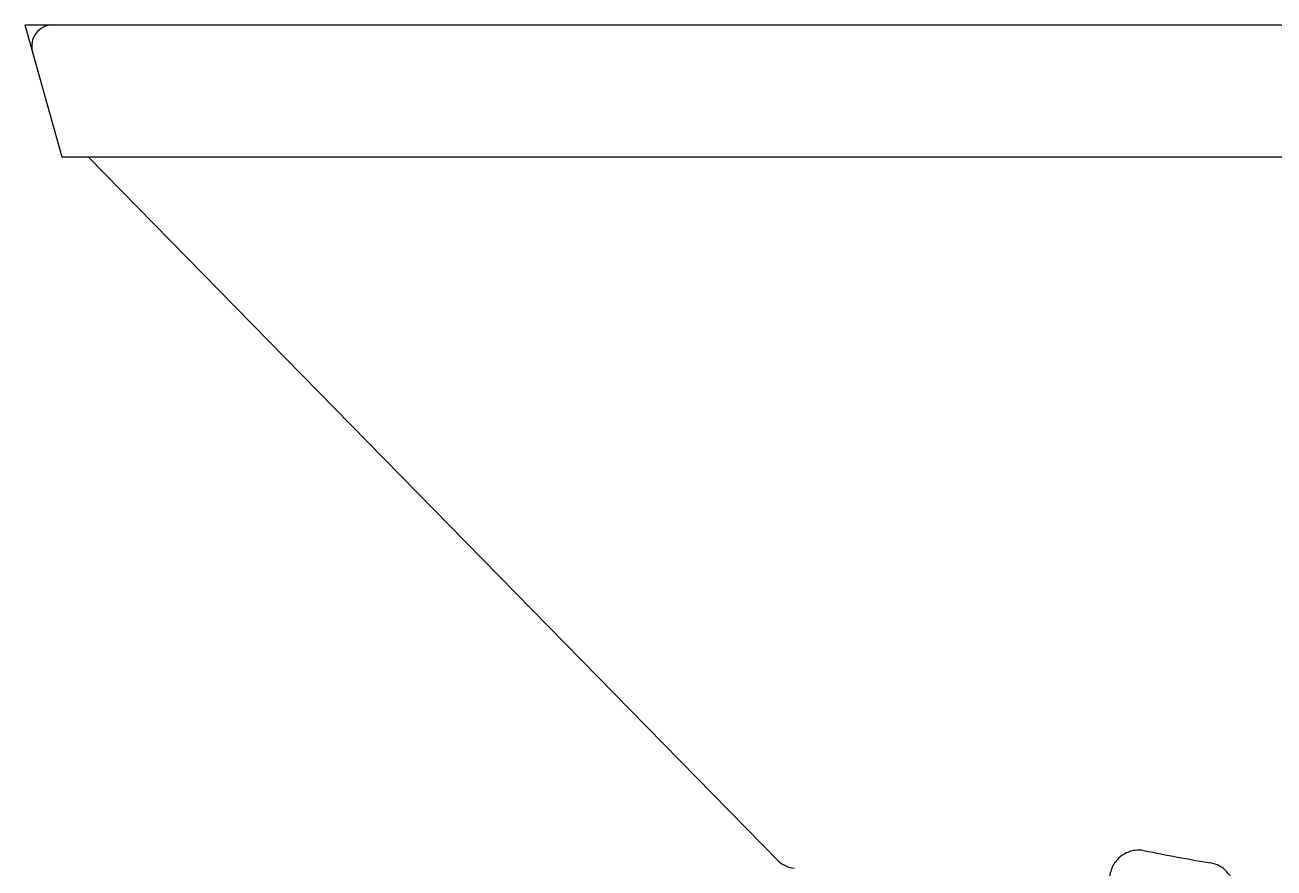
# Model space of a CAD drawing. Extents: x 0 to 6125, y 0 to 2100.
# Drawn here: x 1916.2 to 2129.7, y 853.2 to 997.2 of the extents above; entities that cross this region are included whole.
import ezdxf

# ---------------------------------------------------------------- set-up
doc = ezdxf.new("R2010")
doc.units = 0
doc.header["$LTSCALE"] = 50
doc.header["$MEASUREMENT"] = 0
doc.linetypes.add('HIDDEN', pattern=[0.375, 0.25, -0.125])
doc.layers.add('2', color=2, linetype='HIDDEN')
doc.layers.add('3', color=3, linetype='CONTINUOUS')

# ---------------------------------------------------------------- blocks, each defined once
blk = doc.blocks.new('A$C4DEC508D')
at = {"layer": '2', "ltscale": 2}
for centre, radius, start, end in [((40.72828134294832, 224.0535410775046), 5, 78.88690627164895, 176.2315968514751), ((139.9925820697972, 729.3965914909932), 510, 258.886906271649, 260.1777777796577), ((52.13786805022391, 221.9455601347254), 5, 6.563871551916393, 80.1777777796577)]:
    blk.add_arc(centre, radius, start, end, dxfattribs=at)

msp = doc.modelspace()

# ---------------------------------------------------------------- linework, layer by layer
at = {"layer": '3', "color": 0}
for p, q in [((1916.170493404687, 997.2141672825069), (2361.670493404687, 997.2141672825069)), ((1916.170493404687, 997.2141672825069), (1922.470493404687, 974.7141672825069)), ((1922.470493404687, 974.7141672825069), (2361.670493404687, 974.7141672825069)), ((2044.994457677775, 854.4128949739493), (1926.970493404687, 974.7141672825069))]:
    msp.add_line(p, q, dxfattribs=at)
for centre, radius, start, end in [((1920.91695084058, 993.6141672825083), 3.6, 90, 195.6422464570989), ((2047.849781381546, 857.2141672825051), 4, 224.452528947733, 266.9665911273297)]:
    msp.add_arc(centre, radius, start, end, dxfattribs=at)

# ---------------------------------------------------------------- block references
at = {"layer": '3'}
msp.add_blockref('A$C4DEC508D', (2065.823818821937, 627.2141660866268), dxfattribs=at)

doc.saveas('drawing.dxf')
